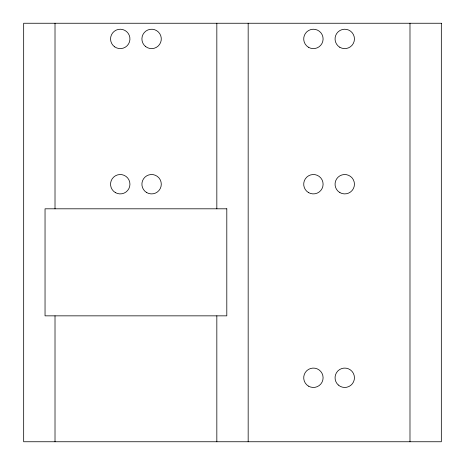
<?xml version="1.0" encoding="UTF-8"?>
<svg xmlns="http://www.w3.org/2000/svg" width="465" height="465" viewBox="0 0 465 465"><rect width="100%" height="100%" fill="white"/><g stroke="black" fill="none" stroke-linecap="round" stroke-linejoin="round"><path stroke-width="0.7" d="M409.985 23.25L409.985 441.75M248.171 23.25L248.171 441.75M216.83 23.25L216.83 208.808M216.83 315.845L216.83 441.75M55.015 23.25L55.015 208.808M55.015 315.845L55.015 441.75M441.326 23.25L23.674 23.25L23.674 441.75L441.326 441.75L441.326 23.25M226.804 208.808L45.041 208.808L45.041 315.845L226.804 315.845L226.804 208.808M339.903 192.609A9.695 9.695 0 0 0 354.44 184.21A9.695 9.695 0 0 0 339.903 175.817A9.695 9.695 0 0 0 339.903 192.609M308.557 192.609A9.695 9.695 0 0 0 323.099 184.21A9.695 9.695 0 0 0 308.557 175.817A9.695 9.695 0 0 0 308.557 192.609M338.288 384.997A9.695 9.695 0 0 0 354.237 379.754A9.695 9.695 0 0 0 341.723 368.565A9.695 9.695 0 0 0 338.288 384.997M308.557 386.165A9.695 9.695 0 0 0 323.099 377.772A9.695 9.695 0 0 0 308.557 369.379A9.695 9.695 0 0 0 308.557 386.165M339.776 47.244A9.695 9.695 0 0 0 354.44 39.066A9.695 9.695 0 0 0 340.025 30.458A9.695 9.695 0 0 0 339.776 47.244M308.382 47.215A9.695 9.695 0 0 0 323.099 39.13A9.695 9.695 0 0 0 308.737 30.428A9.695 9.695 0 0 0 308.382 47.215M146.748 192.609A9.695 9.695 0 0 0 161.291 184.21A9.695 9.695 0 0 0 146.748 175.817A9.695 9.695 0 0 0 146.748 192.609M115.401 192.609A9.695 9.695 0 0 0 129.944 184.21A9.695 9.695 0 0 0 115.401 175.817A9.695 9.695 0 0 0 115.401 192.609M145.667 46.593A9.695 9.695 0 0 0 161.204 40.223A9.695 9.695 0 0 0 147.917 29.952A9.695 9.695 0 0 0 145.667 46.593M114.698 46.866A9.695 9.695 0 0 0 129.909 39.758A9.695 9.695 0 0 0 116.145 30.138A9.695 9.695 0 0 0 114.698 46.866"/></g></svg>
